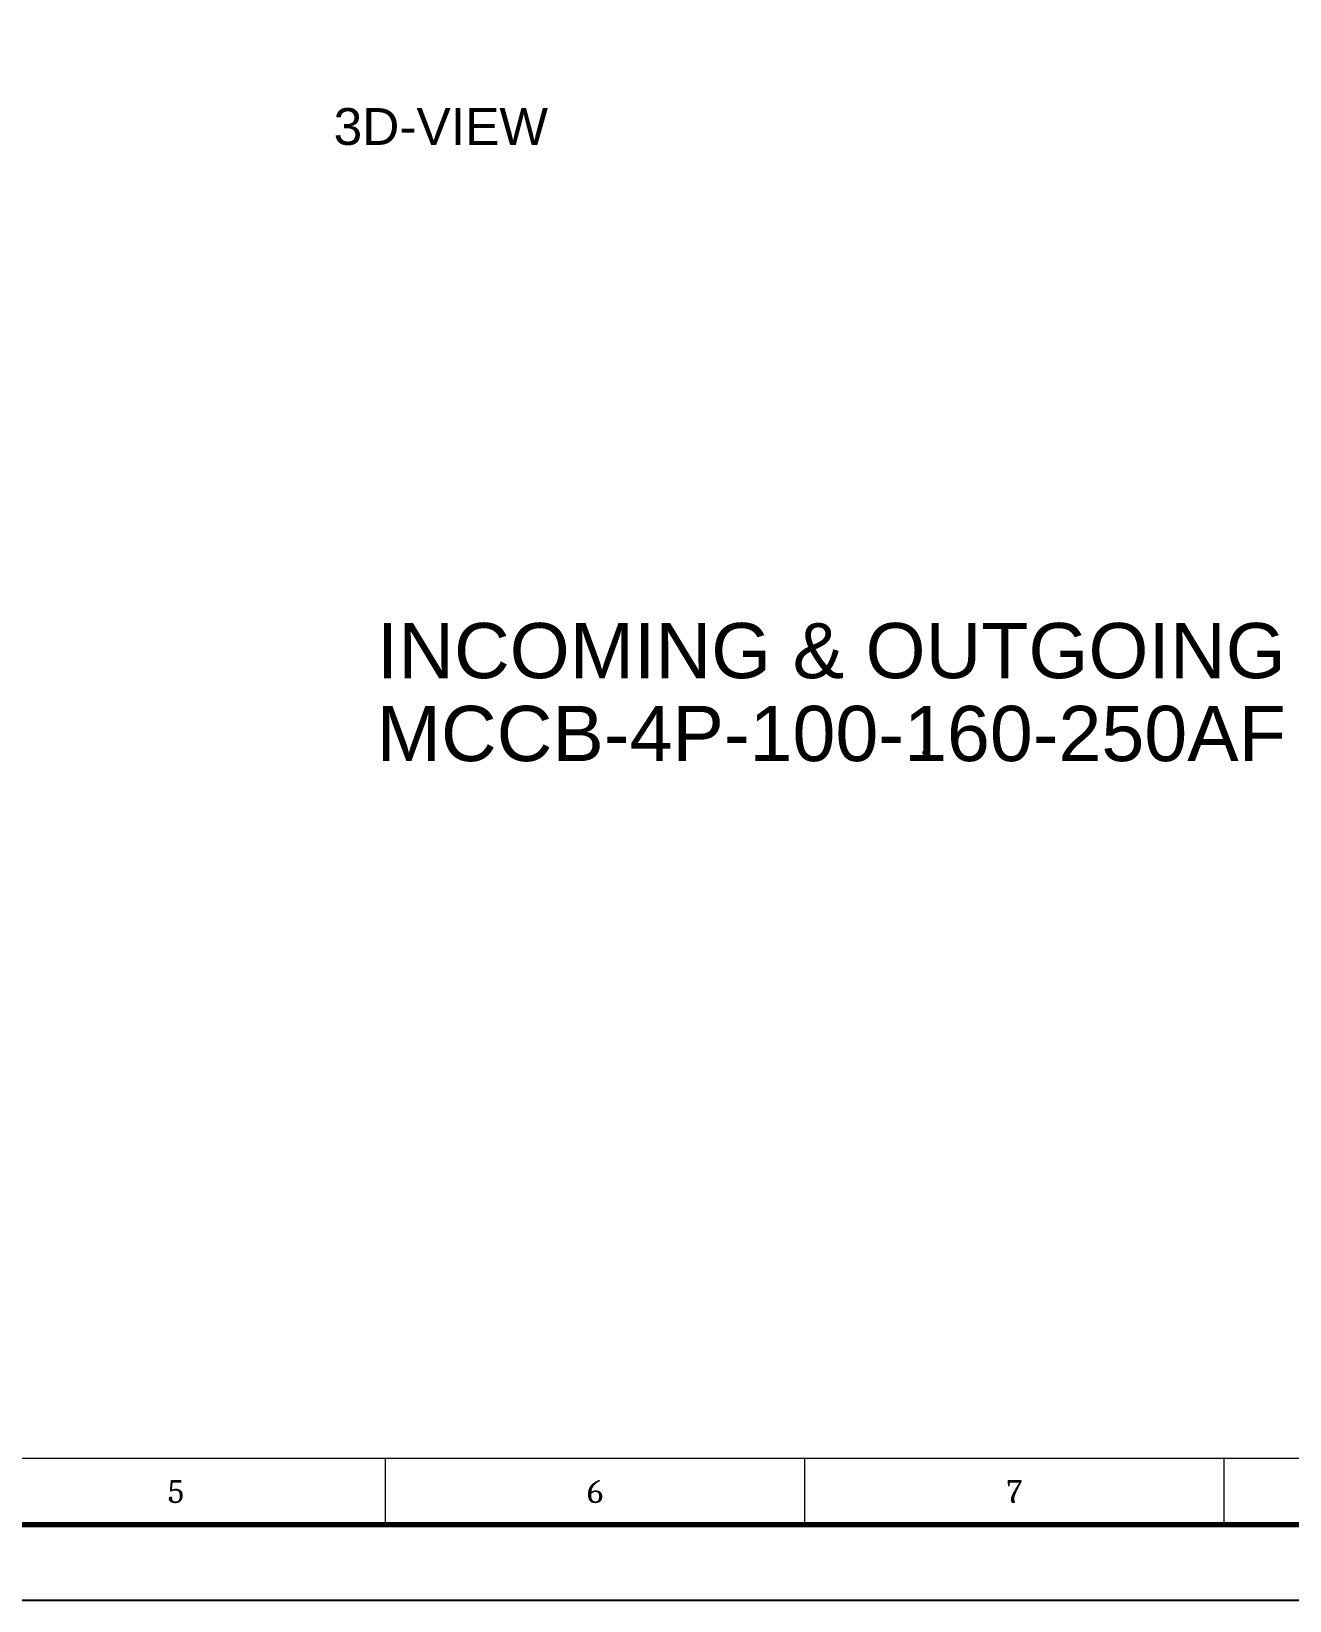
# Model space of a CAD drawing. Header units: millimetres. Extents: x -116965 to 323937, y 291661 to 566926.
# Drawn here: x -24254 to -22677, y 323790 to 325756 of the extents above; entities that cross this region are included whole.
import ezdxf
from ezdxf.enums import TextEntityAlignment as Align

# ---------------------------------------------------------------- set-up
doc = ezdxf.new("R2010")
doc.units = ezdxf.units.MM
doc.layers.get('0').update_dxf_attribs({"lineweight": 18})
doc.layers.add('Visible Edges(Schneider)', color=7, linetype='Continuous', lineweight=35)
doc.styles.add('hwBorder', font='Cambria.ttf')
doc.styles.get("Standard").update_dxf_attribs({"font": 'arial.ttf'})

# ---------------------------------------------------------------- blocks, each defined once
blk = doc.blocks.new('*U1980')
at = {"color": 5}
for p, q in [((147.84, 5), (147.84, 9.34)), ((175.41, 5), (175.41, 9.34)), ((202.98, 5), (202.98, 9.34))]:
    blk.add_line(p, q, dxfattribs=at)
at = {"color": 5, "const_width": 0.35}
blk.add_lwpolyline([(10, 198.62), (285.68, 198.62), (285.68, 5), (10, 5)], close=True, dxfattribs=at)
at = {"color": 5}
blk.add_lwpolyline([(14.34, 194.28), (281.34, 194.28), (281.34, 9.34), (14.34, 9.34)], close=True, dxfattribs=at)
at = {"layer": 'Defpoints', "color": 4}
blk.add_lwpolyline([(0, 203.62), (290.68, 203.62), (290.68, 0), (0, 0)], close=True, dxfattribs=at)
at = {"color": 253, "style": 'hwBorder'}
for s, p in [('5', (134.06, 7.17)), ('6', (161.62, 7.17)), ('7', (189.19, 7.17))]:
    blk.add_text(s, height=1.5, dxfattribs=at).set_placement(p, align=Align.MIDDLE_CENTER)
at = {"color": 6, "style": 'hwBorder', "flags": 8}
for tag, p in [("DWG'SNAME", (266.34, 59)), ("DWG'SCODE2", (266.34, 51.05))]:
    blk.add_attdef(tag, text='', height=1.5, dxfattribs=at).set_placement(p, align=Align.MIDDLE_CENTER)
at = {"color": 253, "style": 'hwBorder', "flags": 8}
for tag, p in [('REV_MODIFY0', (264.34, 44.1)), ('REV_DATE0', (277.34, 44.1)), ('REV_0', (253.34, 43.79)), ('REV_MODIFY1', (264.34, 40.79)), ('REV_DATE1', (277.34, 40.79)), ('REV_1', (253.34, 40.48)), ('REV_2', (253.34, 37.17)), ('REV_MODIFY2', (264.34, 37.48)), ('REV_DATE2', (277.34, 37.48)), ('REV_3', (253.34, 33.86)), ('REV_MODIFY3', (264.34, 34.17)), ('REV_DATE3', (277.34, 34.17)), ('REV_4', (253.34, 30.55)), ('REV_MODIFY4', (264.34, 30.86)), ('REV_DATE4', (277.34, 30.86))]:
    blk.add_attdef(tag, text='', height=1, dxfattribs=at).set_placement(p, align=Align.MIDDLE_CENTER)
at = {"color": 6, "style": 'hwBorder', "flags": 8}
for tag, p in [('TOLERANCE', (261.54, 27.22)), ('PAGE', (259.34, 15.3))]:
    blk.add_attdef(tag, text='', height=1.5, dxfattribs=at).set_placement(p, align=Align.MIDDLE_LEFT)

msp = doc.modelspace()

# ---------------------------------------------------------------- linework, layer by layer
at = {"layer": 'Visible Edges(Schneider)'}
msp.add_line((-23135.516853, 324853.28151), (-23135.516853, 324850.559854), dxfattribs=at)

# ---------------------------------------------------------------- block references
at = {"ltscale": 5, "xscale": 19.06208696931636, "yscale": 19.06208696931636, "zscale": 19.06208696931636}
msp.add_blockref('*U1980', (-26628.011571, 323789.550121), dxfattribs=at)

# ---------------------------------------------------------------- texts
at = {"color": 7, "linetype": 'Continuous', "attachment_point": 2, "line_spacing_factor": 0.9}
for s, insert, char_height, width in [('3D-VIEW', (-23740.581915, 325659.694884), 46.1538462, 677.78226914), ('INCOMING & OUTGOING\\PMCCB-4P-100-160-250AF', (-23251.273867, 325014.539621), 69.23076923, 1420.7481594)]:
    msp.add_mtext(s, dxfattribs=dict(at, insert=insert, char_height=char_height, width=width))

doc.saveas('drawing.dxf')
